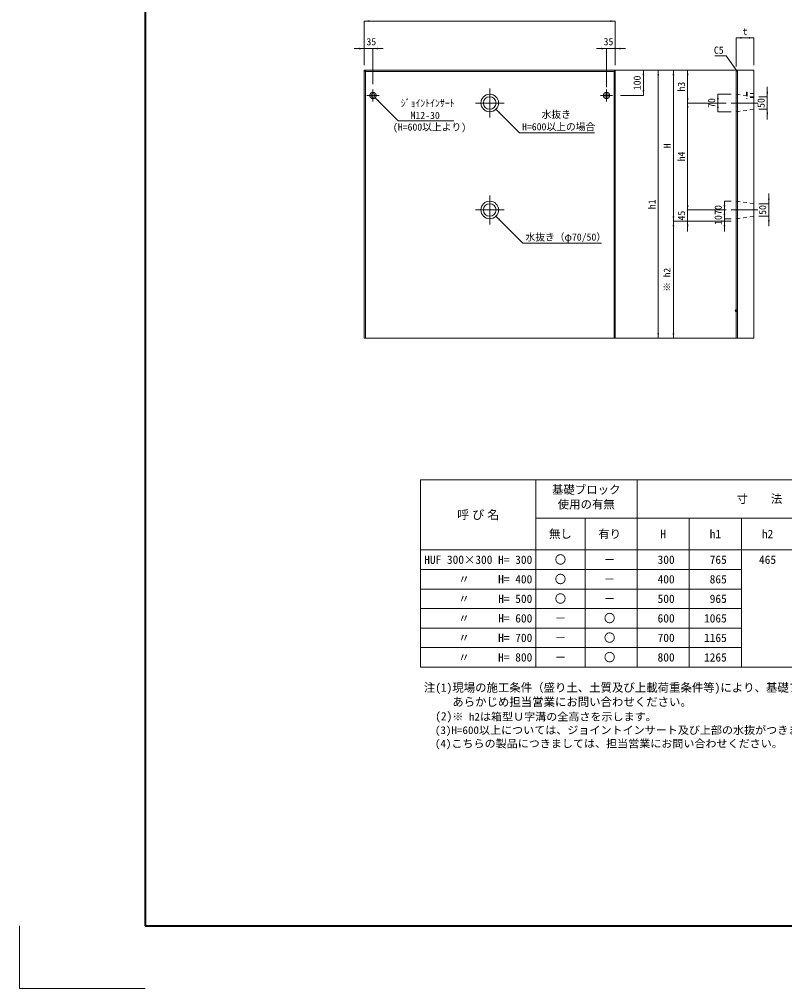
# Model space of a CAD drawing. Units: millimetres at full size. Extents: x 173025 to 194922, y 53822 to 64534.
# Drawn here: x 173025 to 176066, y 57000 to 60852 of the extents above; entities that cross this region are included whole.
import ezdxf
from ezdxf.enums import TextEntityAlignment as Align

# ---------------------------------------------------------------- set-up
doc = ezdxf.new("R2010")
doc.units = ezdxf.units.MM
doc.header["$LTSCALE"] = 20
doc.header["$PDMODE"] = 32
doc.header["$PDSIZE"] = 10
for name, pattern in [('DASHED', [7.5, 6, -1.5]), ('USER1', [28.575, 19.05, -3.175, 3.175, -3.175]), ('USER2', [1.35, 0.75, -0.6])]:
    doc.linetypes.add(name, pattern=pattern)
for name, color, linetype, lineweight in [('0_2', 7, 'Continuous', 20), ('Defpoints_3', 8, 'Continuous', 0), ('寸法線', 7, 'Continuous', 13), ('引出線', 4, 'Continuous', 13), ('本体', 2, 'Continuous', 9), ('枠', 5, 'Continuous', 5), ('補助線', 8, 'Continuous', 9), ('ｲﾝｻｰﾄ', 3, 'USER2', 9)]:
    doc.layers.add(name, color=color, linetype=linetype, lineweight=lineweight)
doc.styles.add('ＭＳ ゴシック', font='')
doc.styles.add('ＭＳ 明朝', font='')
doc.styles.add('ＭＳ Ｐゴシック', font='')
doc.styles.get('ＭＳ ゴシック').set_extended_font_data('MS Gothic')
doc.styles.get('ＭＳ 明朝').set_extended_font_data('MS Mincho')
doc.styles.get('ＭＳ Ｐゴシック').set_extended_font_data('MS PGothic')

# ---------------------------------------------------------------- blocks, each defined once
blk = doc.blocks.new('filled_arrow')
at = {"color": 0, "linetype": 'Continuous', "lineweight": -2}
blk.add_solid([(7.5, 1.25), (0, 0), (7.5, -1.25)], dxfattribs=at)

msp = doc.modelspace()

# ---------------------------------------------------------------- linework, layer by layer
at = {"layer": 'Defpoints_3', "color": 7, "lineweight": 13}
for p in [(173025.38, 57249.92), (173525.38, 56999.92)]:
    msp.add_line(p, (173025.38, 56999.92), dxfattribs=at)
at = {"layer": '寸法線', "lineweight": 9}
for p, q in [((174395.64, 60845.07), (175393.64, 60845.07)), ((174395.64, 60669.48), (174395.64, 60845.07)), ((175393.64, 60669.48), (175393.64, 60845.07)), ((175874.32, 60778.58), (175944.32, 60778.58)), ((175874.32, 60664.48), (175874.32, 60778.58)), ((175944.32, 60669.48), (175944.32, 60778.58)), ((174355.64, 60735.93), (174470.64, 60735.93)), ((174395.64, 60669.48), (174395.64, 60735.93)), ((174430.64, 60593.85), (174430.64, 60735.93)), ((175318.64, 60735.93), (175433.64, 60735.93)), ((175358.64, 60581.98), (175358.64, 60735.93)), ((175393.64, 60669.48), (175393.64, 60735.93)), ((175413.64, 60649.48), (175564.18, 60649.48)), ((175413.64, 60649.48), (175505.2, 60649.48)), ((175505.2, 60649.48), (175505.2, 60549.48)), ((175564.18, 59584.48), (175564.18, 60649.48)), ((175564.18, 59584.48), (175564.18, 60649.48)), ((175839.32, 60649.48), (175564.18, 60649.48)), ((175624.65, 60049.48), (175624.65, 60649.48)), ((175859.32, 60649.48), (175624.65, 60649.48)), ((175681.07, 60519.48), (175681.07, 60649.48)), ((175859.32, 60649.48), (175681.07, 60649.48)), ((175413.64, 60549.48), (175505.2, 60549.48)), ((175681.07, 60094.48), (175681.07, 60519.48)), ((175834.32, 60519.48), (175681.07, 60519.48)), ((175834.32, 60519.48), (175681.07, 60519.48)), ((175681.07, 60009.48), (175681.07, 60134.48)), ((175834.32, 60094.48), (175681.07, 60094.48)), ((175834.32, 60094.48), (175681.07, 60094.48)), ((175624.65, 59584.48), (175624.65, 60049.48)), ((175854.32, 60049.48), (175624.65, 60049.48)), ((175854.32, 60049.48), (175624.65, 60049.48)), ((175854.32, 60049.48), (175681.07, 60049.48)), ((175413.64, 59584.48), (175564.18, 59584.48)), ((175854.32, 59584.48), (175564.18, 59584.48)), ((175854.32, 59584.48), (175624.65, 59584.48)), ((174619.59, 59022.54), (176931.17, 59022.54)), ((174619.59, 59022.54), (174619.59, 58277.59)), ((175077.96, 59022.54), (175077.96, 58277.59)), ((175480.52, 59022.54), (175480.52, 58277.59)), ((175077.96, 58870.09), (176723.94, 58870.09)), ((175273.28, 58870.09), (175273.28, 58277.59)), ((175687.75, 58870.09), (175687.75, 58277.59)), ((175894.99, 58870.09), (175894.99, 58277.59)), ((174619.59, 58743.33), (176931.17, 58743.33)), ((174619.59, 58743.33), (174619.59, 58277.59)), ((175077.96, 58743.33), (175077.96, 58277.59)), ((175273.28, 58743.33), (175273.28, 58277.59)), ((175480.52, 58743.33), (175480.52, 58277.59)), ((175687.75, 58743.33), (175687.75, 58277.59)), ((175894.99, 58743.33), (175894.99, 58277.59)), ((174619.59, 58665.71), (175894.99, 58665.71)), ((174619.59, 58588.08), (175894.99, 58588.08)), ((174619.59, 58510.46), (175894.99, 58510.46)), ((174619.59, 58432.84), (175894.99, 58432.84)), ((174619.59, 58355.21), (175894.99, 58355.21)), ((174619.59, 58277.59), (175894.99, 58277.59)), ((174619.59, 58277.59), (176723.94, 58277.59))]:
    msp.add_line(p, q, dxfattribs=at)
at = {"layer": '寸法線', "linetype": 'USER1', "lineweight": 9}
for p, q in [((174430.64, 60573.85), (174430.64, 60525.11)), ((174894.64, 60462.25), (174894.64, 60576.71)), ((175358.64, 60573.85), (175358.64, 60525.11)), ((174406.27, 60549.48), (174455.02, 60549.48)), ((174837.41, 60519.48), (174951.87, 60519.48)), ((175334.27, 60549.48), (175383.01, 60549.48)), ((175960.12, 60519.48), (175854.32, 60519.48)), ((174894.64, 60037.25), (174894.64, 60151.71)), ((174837.41, 60094.48), (174951.87, 60094.48)), ((175960.12, 60094.48), (175854.32, 60094.48))]:
    msp.add_line(p, q, dxfattribs=at)
at = {"layer": '引出線', "lineweight": 9}
for points in [[(175876.82, 60646.98), (175834.11, 60707.69), (175788.93, 60707.69)], [(174439.48, 60540.64), (174531.04, 60449.08), (174751.95, 60449.08)], [(174919.39, 60494.73), (175012.94, 60401.18), (175310.91, 60401.18)], [(174919.39, 60069.73), (175026.41, 59962.71), (175339.3, 59962.71)]]:
    msp.add_lwpolyline(points, dxfattribs=at)
at = {"layer": '本体', "lineweight": 20}
for p, q in [((174395.64, 60649.48), (174395.64, 59584.48)), ((175393.64, 60649.48), (174395.64, 60649.48)), ((175393.64, 60649.48), (175393.64, 59584.48)), ((175874.32, 60644.48), (175879.32, 60649.48)), ((175874.32, 59584.48), (175874.32, 60644.48)), ((175879.32, 60649.48), (175944.32, 60649.48)), ((175944.32, 60649.48), (175944.32, 59584.48)), ((175393.64, 59584.48), (174395.64, 59584.48)), ((175393.64, 59584.48), (174395.64, 59584.48)), ((175944.32, 59584.48), (175874.32, 59584.48))]:
    msp.add_line(p, q, dxfattribs=at)
at = {"layer": '本体', "color": 4, "lineweight": 5}
for p, q in [((174395.64, 60649.48), (174400.64, 60644.48)), ((175388.64, 60644.48), (174400.64, 60644.48)), ((174400.64, 60644.48), (174400.64, 59584.48)), ((175388.64, 60644.48), (175393.64, 60649.48)), ((175388.64, 60644.48), (175388.64, 59584.48)), ((175879.32, 60649.48), (175879.32, 59584.48))]:
    msp.add_line(p, q, dxfattribs=at)
at = {"layer": '本体', "linetype": 'USER2'}
for p, q in [((175874.32, 60554.48), (175944.32, 60544.48)), ((175874.32, 60484.48), (175944.32, 60494.48)), ((175874.32, 60129.48), (175944.32, 60119.48)), ((175874.32, 60059.48), (175944.32, 60069.48))]:
    msp.add_line(p, q, dxfattribs=at)
at = {"layer": '本体'}
for centre, radius in [((174894.64, 60519.48), 35), ((174894.64, 60519.48), 25), ((174894.64, 60094.48), 35), ((174894.64, 60094.48), 25)]:
    msp.add_circle(centre, radius, dxfattribs=at)
at = {"layer": '枠', "lineweight": 40}
for p, q in [((173525.38, 64174.92), (173525.38, 57249.92)), ((173525.38, 57249.92), (178025.38, 57249.92))]:
    msp.add_line(p, q, dxfattribs=at)
at = {"layer": '補助線'}
for p, q in [((175801.19, 60554.48), (175801.19, 60484.48)), ((175854.32, 60554.48), (175801.19, 60554.48)), ((175997.68, 60584.48), (175997.68, 60454.48)), ((175964.32, 60544.48), (175997.68, 60544.48)), ((175854.32, 60484.48), (175801.19, 60484.48)), ((175964.32, 60494.48), (175997.68, 60494.48)), ((175827.39, 60129.48), (175827.39, 60059.48)), ((175854.32, 60129.48), (175827.39, 60129.48)), ((176003.74, 60159.48), (176003.74, 60029.48)), ((175827.39, 60099.48), (175827.39, 60009.48)), ((175964.32, 60119.48), (176003.74, 60119.48)), ((175854.32, 60059.48), (175827.39, 60059.48)), ((175854.32, 60059.48), (175827.39, 60059.48)), ((175964.32, 60069.48), (176003.74, 60069.48)), ((175854.32, 60049.48), (175827.39, 60049.48))]:
    msp.add_line(p, q, dxfattribs=at)
at = {"layer": '補助線', "lineweight": 13}
msp.add_lwpolyline([(174395.64, 59584.48), (175944.32, 59584.48), (175944.32, 60649.48), (174395.64, 60649.48)], close=True, dxfattribs=at)
at = {"layer": '補助線'}
msp.add_point((175874.32, 59694.48), dxfattribs=at)
at = {"layer": 'ｲﾝｻｰﾄ'}
for p, q in [((175914.32, 60561.98), (175914.32, 60536.98)), ((175917.32, 60561.98), (175914.32, 60561.98)), ((175917.32, 60561.98), (175917.32, 60536.98)), ((175944.32, 60557.98), (175917.32, 60557.98)), ((175944.32, 60557.98), (175944.32, 60540.98)), ((175917.32, 60536.98), (175914.32, 60536.98)), ((175944.32, 60540.98), (175917.32, 60540.98))]:
    msp.add_line(p, q, dxfattribs=at)
at = {"layer": 'ｲﾝｻｰﾄ', "linetype": 'DASHED'}
for centre in [(174430.64, 60549.48), (175358.64, 60549.48)]:
    msp.add_circle(centre, 12.5, dxfattribs=at)
at = {"layer": 'ｲﾝｻｰﾄ', "linetype": 'Continuous'}
for centre in [(174430.64, 60549.48), (175358.64, 60549.48)]:
    msp.add_circle(centre, 7.5, dxfattribs=at)

# ---------------------------------------------------------------- block references
at = {"layer": '寸法線', "lineweight": 9, "xscale": 2.67, "yscale": 2.67}
for p in [(174395.64, 60845.07), (175874.32, 60778.58), (174430.64, 60735.93), (175393.64, 60735.93)]:
    msp.add_blockref('filled_arrow', p, dxfattribs=at)
for p, rotation in [((175393.64, 60845.07), 180), ((175944.32, 60778.58), 180), ((174395.64, 60735.93), 180), ((175358.64, 60735.93), 180), ((175505.2, 60649.48), 270), ((175564.18, 60649.48), 270), ((175564.18, 60649.48), 270), ((175624.65, 60649.48), 270), ((175681.07, 60649.48), 270), ((175505.2, 60549.48), 90), ((175681.07, 60519.48), 90), ((175681.07, 60519.48), 270), ((175681.07, 60094.48), 90), ((175681.07, 60094.48), 90), ((175624.65, 60049.48), 90), ((175624.65, 60049.48), 270), ((175681.07, 60049.48), 270), ((175564.18, 59584.48), 90), ((175564.18, 59584.48), 90), ((175624.65, 59584.48), 90)]:
    msp.add_blockref('filled_arrow', p, dxfattribs=dict(at, rotation=rotation))
at = {"layer": '引出線', "lineweight": 9, "xscale": 2.67, "yscale": 2.67}
for p, rotation in [((175876.82, 60646.98), 125.1), ((174439.48, 60540.64), 315), ((174919.39, 60494.73), 315), ((174919.39, 60069.73), 315)]:
    msp.add_blockref('filled_arrow', p, dxfattribs=dict(at, rotation=rotation))
at = {"layer": '補助線', "xscale": 2.67, "yscale": 2.67}
for p, rotation in [((175801.19, 60554.48), 270), ((175997.68, 60544.48), 90), ((175801.19, 60484.48), 90), ((175997.68, 60494.48), 270), ((175827.39, 60129.48), 270), ((176003.74, 60119.48), 90), ((175827.39, 60059.48), 90), ((175827.39, 60059.48), 90), ((176003.74, 60069.48), 270), ((175827.39, 60049.48), 270)]:
    msp.add_blockref('filled_arrow', p, dxfattribs=dict(at, rotation=rotation))

# ---------------------------------------------------------------- texts
at = {"layer": '0_2', "style": 'ＭＳ ゴシック'}
for s, p in [('注(1)現場の施工条件（盛り土、土質及び上載荷重条件等)により、基礎ブロックが必要になる場合がありますので、', (174632.75, 58169.58)), ('     あらかじめ担当営業にお問い合わせください。', (174632.75, 58112.7)), ('  (2)', (174632.75, 58055.83))]:
    msp.add_text(s, height=33.23, dxfattribs=at).set_placement(p, align=Align.BOTTOM_LEFT)
at = {"layer": '0_2', "style": 'ＭＳ 明朝', "width": 1.05}
for s, p in [('※ h2は箱型Ｕ字溝の全高さを示します。', (174746.07, 58055.83)), ('\u3000(3)H=600以上については、ジョイントインサート及び上部の水抜がつきます。', (174632.75, 58002.47)), ('\u3000(4)こちらの製品につきましては、担当営業にお問い合わせください。', (174632.75, 57949.12))]:
    msp.add_text(s, height=30.65, dxfattribs=at).set_placement(p, align=Align.BOTTOM_LEFT)
at = {"layer": '寸法線'}
for s, height, style, p in [('t', 28.48, 'ＭＳ ゴシック', (175909.32, 60803.58)), ('35', 28.48, 'ＭＳ ゴシック', (174423.87, 60763.43)), ('35', 28.48, 'ＭＳ ゴシック', (175366.44, 60763.43)), ('寸\u3000  法\u3000（ ｍｍ ）', 33.23, 'ＭＳ ゴシック', (176102.23, 58946.31)), ('呼 び 名', 34.64, 'ＭＳ Ｐゴシック', (174848.77, 58882.94)), ('無し', 33.23, 'ＭＳ ゴシック', (175175.62, 58806.71)), ('有り', 33.23, 'ＭＳ ゴシック', (175370.94, 58806.71)), ('H', 33.23, 'ＭＳ ゴシック', (175584.14, 58806.71)), ('h1', 33.23, 'ＭＳ ゴシック', (175791.37, 58806.71)), ('h2', 33.23, 'ＭＳ ゴシック', (175998.61, 58806.71)), ('HUF 300×300 H= 300', 33.23, 'ＭＳ ゴシック', (174848.77, 58704.52)), ('〇', 33.23, 'ＭＳ ゴシック', (175175.62, 58704.52)), ('－', 33.23, 'ＭＳ ゴシック', (175370.94, 58704.52)), (' 300', 33.23, 'ＭＳ ゴシック', (175584.14, 58704.52)), (' 765', 33.23, 'ＭＳ ゴシック', (175791.37, 58704.52)), ('465', 33.23, 'ＭＳ ゴシック', (175998.61, 58704.52)), ('\u3000    〃     H= 400', 33.23, 'ＭＳ ゴシック', (174848.77, 58626.9)), ('〇', 33.23, 'ＭＳ ゴシック', (175175.62, 58626.9)), ('－', 33.23, 'ＭＳ ゴシック', (175370.94, 58626.9)), (' 400', 33.23, 'ＭＳ ゴシック', (175584.14, 58626.9)), (' 865', 33.23, 'ＭＳ ゴシック', (175791.37, 58626.9)), ('\u3000    〃\u3000   H= 500', 33.23, 'ＭＳ ゴシック', (174848.77, 58549.27)), ('〇', 33.23, 'ＭＳ ゴシック', (175175.62, 58549.27)), ('－', 33.23, 'ＭＳ ゴシック', (175370.94, 58549.27)), (' 500', 33.23, 'ＭＳ ゴシック', (175584.14, 58549.27)), (' 965', 33.23, 'ＭＳ ゴシック', (175791.37, 58549.27)), ('\u3000    〃\u3000\u3000 H= 600', 33.23, 'ＭＳ ゴシック', (174848.77, 58471.65)), ('－', 33.23, 'ＭＳ ゴシック', (175175.62, 58471.65)), ('〇', 33.23, 'ＭＳ ゴシック', (175370.94, 58471.65)), (' 600', 33.23, 'ＭＳ ゴシック', (175584.14, 58471.65)), ('1065', 33.23, 'ＭＳ ゴシック', (175791.37, 58471.65)), (' \u3000   〃     H= 700', 33.23, 'ＭＳ ゴシック', (174848.77, 58394.03)), ('－', 33.23, 'ＭＳ ゴシック', (175175.62, 58394.03)), ('〇', 33.23, 'ＭＳ ゴシック', (175370.94, 58394.03)), (' 700', 33.23, 'ＭＳ ゴシック', (175584.14, 58394.03)), ('1165', 33.23, 'ＭＳ ゴシック', (175791.37, 58394.03)), ('      〃     H= 800', 33.23, 'ＭＳ ゴシック', (174848.77, 58316.4)), ('〇', 33.23, 'ＭＳ ゴシック', (175370.94, 58316.4)), (' 800', 33.23, 'ＭＳ ゴシック', (175584.14, 58316.4)), ('1265', 33.23, 'ＭＳ ゴシック', (175791.37, 58316.4)), ('－', 33.23, 'ＭＳ ゴシック', (175175.62, 58316.4))]:
    msp.add_text(s, height=height, dxfattribs=dict(at, style=style)).set_placement(p, align=Align.MIDDLE_CENTER)
at = {"layer": '寸法線', "style": 'ＭＳ ゴシック'}
for s, p in [('100', (175480.2, 60599.48)), ('h3', (175656.07, 60584.48)), ('H', (175599.65, 60349.48)), ('h4', (175656.07, 60306.98)), ('h1', (175539.18, 60116.98)), ('h1', (175539.18, 60116.98)), ('45', (175656.07, 60071.98))]:
    msp.add_text(s, height=28.48, rotation=90, dxfattribs=at).set_placement(p, align=Align.MIDDLE_CENTER)
at = {"layer": '寸法線', "style": 'ＭＳ 明朝', "width": 1.05}
msp.add_text('※ h2', height=26.27, rotation=90, dxfattribs=at).set_placement((175598.83, 59816.98), align=Align.MIDDLE_CENTER)
at = {"layer": '寸法線', "style": 'ＭＳ ゴシック'}
for s, p in [('基礎ブロック', (175142.11, 58999.38)), ('使用の有無', (175164.77, 58941.05))]:
    msp.add_text(s, height=33.23, dxfattribs=at).set_placement(p, align=Align.TOP_LEFT)
at = {"layer": '引出線', "style": 'ＭＳ ゴシック'}
msp.add_text('C5', height=28.48, dxfattribs=at).set_placement((175824.11, 60743.69), align=Align.TOP_RIGHT)
for s, p in [('ｼﾞｮｲﾝﾄｲﾝｻｰﾄ', (174541.04, 60496.23)), ('\u3000M12-30', (174541.04, 60447.48)), ('\u3000\u3000水抜き', (175022.94, 60451.07)), ('(H=600以上より)', (174509.94, 60401.24)), ('H=600以上の場合', (175022.94, 60402.32))]:
    msp.add_text(s, height=28.48, dxfattribs=at).set_placement(p, align=Align.BOTTOM_LEFT)
msp.add_text('水抜き（φ70/50）', height=28.48, dxfattribs=at).set_placement((175036.41, 60000.85), align=Align.TOP_LEFT)
at = {"layer": '補助線', "style": 'ＭＳ ゴシック'}
for s, p in [('70', (175776.19, 60519.48)), ('50', (175972.68, 60519.48)), ('70', (175802.39, 60094.48)), ('50', (175978.74, 60094.48)), ('10', (175802.39, 60054.48))]:
    msp.add_text(s, height=28.48, rotation=90, dxfattribs=at).set_placement(p, align=Align.MIDDLE_CENTER)

doc.saveas('drawing.dxf')
